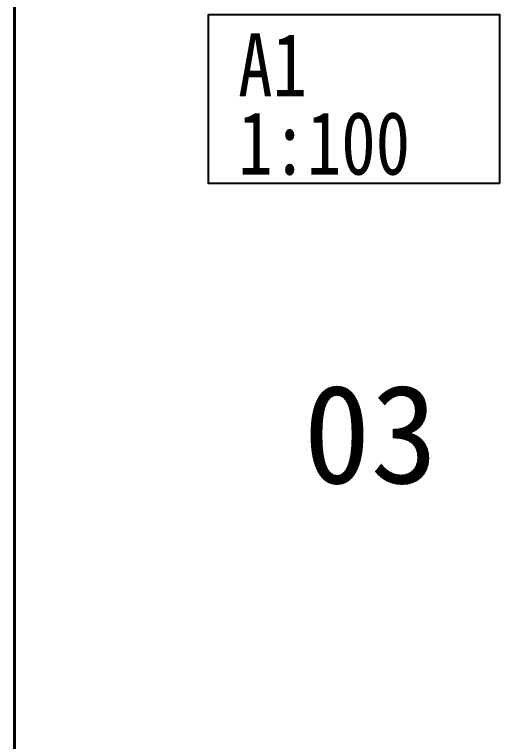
# Model space of a CAD drawing. Extents: x 1725261 to 1937680, y 860327 to 1571294.
# Drawn here: x 1739683 to 1791341, y 1279917 to 1357317 of the extents above; entities that cross this region are included whole.
import ezdxf

# ---------------------------------------------------------------- set-up
doc = ezdxf.new("R2010")
doc.units = 0
doc.header["$LTSCALE"] = 1000
doc.header["$MEASUREMENT"] = 0
doc.layers.add('DIM_SYMB', color=3, linetype='Continuous')
doc.layers.add('图框', color=140, linetype='Continuous')
doc.layers.add('ZC', color=6, linetype='Continuous', lineweight=40)
doc.styles.add('C', font='simhei.ttf')
doc.styles.add('黑体', font='simhei.ttf')

msp = doc.modelspace()

# ---------------------------------------------------------------- linework, layer by layer
at = {"layer": 'ZC', "color": 8}
msp.add_lwpolyline([(1739683.5, 1571293.5), (1937680, 1571293.5), (1937680, 938724.9), (1739683.5, 938724.9)], close=True, dxfattribs=at)
at = {"layer": '图框', "color": 2}
msp.add_lwpolyline([(1791341.1, 1339317.1), (1760341.1, 1339317.1), (1760341.1, 1357317.1), (1791341.1, 1357317.1)], close=True, dxfattribs=at)

# ---------------------------------------------------------------- texts
at = {"layer": 'DIM_SYMB', "color": 6, "style": 'C'}
msp.add_text('03', height=10514.77, dxfattribs=at).set_placement((1770458, 1307401))
at = {"layer": '图框', "color": 2, "style": '黑体', "width": 0.8}
for s, p in [('A1', (1763504.2, 1348599.9)), ('1:100', (1763504.2, 1340273.8))]:
    msp.add_text(s, height=6729.45, dxfattribs=at).set_placement(p)

doc.saveas('drawing.dxf')
